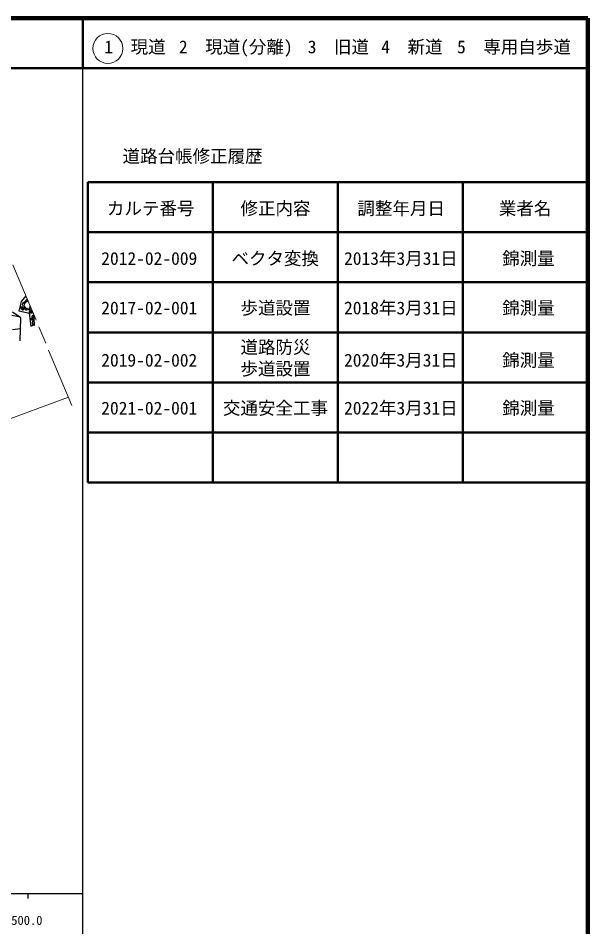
# Model space of a CAD drawing. Units: millimetres, scale not verified, with parts at other scales. Extents: x 40000 to 680000, y 20000 to 380000.
# Drawn here: x 566100 to 680000, y 198357 to 380000 of the extents above; entities that cross this region are included whole.
import ezdxf
from ezdxf.enums import TextEntityAlignment as Align

# ---------------------------------------------------------------- set-up
doc = ezdxf.new("R2010")
doc.units = ezdxf.units.MM
doc.header["$LTSCALE"] = 1000
doc.linetypes.add('CHAIN', pattern=[18.5, 12, -1.5, 3.5, -1.5])
for name, color, linetype, lineweight in [('M-BGD', 7, 'Continuous', 25), ('M-BMK', 2, 'CHAIN', 13), ('M-STR-HTXT', 7, 'Continuous', 13), ('M-TTL', 2, 'Continuous', 140), ('M-TTL-BAND', 7, 'Continuous', 25), ('M-TTL-FRAM', 2, 'Continuous', 50), ('M-TTL-LINE', 7, 'Continuous', 50), ('M-TTL-TXT', 7, 'Continuous', 13)]:
    doc.layers.add(name, color=color, linetype=linetype, lineweight=lineweight)
doc.styles.add('ＭＳ ゴシック', font='')
doc.styles.get('ＭＳ ゴシック').set_extended_font_data('MS Gothic')

msp = doc.modelspace()

# ---------------------------------------------------------------- linework, layer by layer
at = {"layer": 'M-BGD'}
for p, q in [((566676, 323383), (566207, 321514)), ((567639, 324502), (566676, 323383)), ((567336, 323282), (567425, 323377)), ((567425, 323377), (567511, 323439)), ((567511, 323439), (567621, 323428)), ((567621, 323428), (567757, 323401)), ((567696, 323652), (567753, 323731)), ((567718, 323537), (567696, 323652)), ((567757, 323401), (567718, 323537)), ((567753, 323731), (567897, 323886)), ((567871, 323353), (567827, 323306)), ((568051, 323521), (567871, 323353)), ((567935, 323596), (567902, 323494)), ((566207, 321514), (568369, 321060)), ((566617, 322222), (566629, 322415)), ((566668, 321997), (566617, 322222)), ((566856, 321843), (566668, 321997)), ((566755, 321993), (566804, 322164)), ((566813, 321778), (566755, 321993)), ((566804, 322164), (566871, 322292)), ((566973, 321629), (566813, 321778)), ((566836, 322269), (566906, 322154)), ((567021, 321806), (566856, 321843)), ((566871, 322292), (567011, 322346)), ((566906, 322154), (567056, 322121)), ((566965, 322665), (566986, 322797)), ((567062, 322538), (566965, 322665)), ((567144, 321550), (566973, 321629)), ((566986, 322797), (567032, 322956)), ((567011, 322346), (567194, 322397)), ((567158, 321794), (567021, 321806)), ((567032, 322956), (567193, 323129)), ((567098, 322063), (567055, 321916)), ((567055, 321916), (567110, 321792)), ((567056, 322121), (567202, 322154)), ((567194, 322397), (567062, 322538)), ((567192, 322165), (567098, 322063)), ((567281, 321901), (567158, 321794)), ((567193, 323129), (567415, 323164)), ((567418, 322045), (567281, 321901)), ((567284, 322249), (567394, 322216)), ((567330, 322887), (567289, 322744)), ((567289, 322744), (567312, 322600)), ((567303, 323121), (567336, 323282)), ((567358, 322971), (567303, 323121)), ((567337, 322326), (567303, 322193)), ((567447, 322948), (567330, 322887)), ((567361, 322409), (567337, 322326)), ((567444, 322862), (567358, 322971)), ((567400, 322514), (567361, 322409)), ((567394, 322216), (567481, 322197)), ((567415, 323164), (567602, 323141)), ((567481, 321862), (567418, 322045)), ((567481, 322197), (567619, 322171)), ((567546, 321721), (567481, 321862)), ((567507, 323131), (567502, 323032)), ((567584, 323214), (567507, 323131)), ((567681, 321661), (567546, 321721)), ((567679, 323249), (567584, 323214)), ((567655, 322058), (567766, 321969)), ((567859, 321622), (567681, 321661)), ((567827, 323306), (567761, 323231)), ((567766, 321969), (567919, 321935)), ((568076, 321696), (567859, 321622)), ((567919, 321935), (568042, 321999)), ((568218, 321869), (568076, 321696)), ((568288, 322050), (568218, 321869)), ((568369, 321060), (568490, 322474)), ((568568, 321460), (568606, 321566)), ((568606, 321566), (568709, 321624)), ((568638, 321866), (568639, 321947)), ((568699, 321806), (568638, 321866)), ((568709, 321624), (568825, 321675)), ((564853, 320621), (566213, 320391)), ((566636, 320103), (564958, 321245)), ((566531, 315496), (566636, 320103)), ((568705, 318381), (568369, 321060)), ((568549, 321322), (568568, 321460)), ((568619, 321161), (568549, 321322)), ((568759, 321063), (568619, 321161)), ((568901, 321021), (568759, 321063)), ((568808, 321414), (568791, 321295)), ((568791, 321295), (568848, 321205)), ((568844, 321467), (568808, 321414)), ((568859, 320363), (568829, 320237)), ((568829, 320237), (568840, 320075)), ((568840, 320075), (568889, 319954)), ((568914, 320483), (568859, 320363)), ((568889, 319954), (568960, 319844)), ((569022, 320593), (568914, 320483)), ((568960, 319844), (569082, 319750)), ((568981, 321146), (569012, 321071)), ((569119, 320663), (569022, 320593)), ((569082, 319750), (569189, 319697)), ((569230, 320709), (569119, 320663)), ((569189, 319697), (569312, 319664)), ((569387, 318616), (569239, 320689)), ((564989, 317781), (566587, 317955)), ((568934, 319315), (568904, 319189)), ((568904, 319189), (568916, 319027)), ((568916, 319027), (568964, 318907)), ((568989, 319435), (568934, 319315)), ((568964, 318907), (569035, 318796)), ((569097, 319546), (568989, 319435)), ((569035, 318796), (569157, 318702)), ((569195, 319616), (569097, 319546)), ((569157, 318702), (569264, 318649)), ((569312, 319664), (569195, 319616)), ((569264, 318649), (569387, 318616))]:
    msp.add_line(p, q, dxfattribs=at)
for centre in [(568612, 321202), (568719, 319792), (569045, 320171), (569152, 318761)]:
    msp.add_circle(centre, 149, dxfattribs=at)
for centre, start, end in [((568938, 321581), 174.31323, 231.91779), ((568286, 320822), 325.73254, 48.53787), ((569370, 320550), 169.45776, 219.71722), ((568826, 318381), 34.21008, 151.0213), ((569477, 319140), 152.56946, 215.63806)]:
    msp.add_arc(centre, 149, start, end, dxfattribs=at)
at = {"layer": 'M-BMK'}
msp.add_line((576831, 302593), (549904, 366774), dxfattribs=at)
at = {"layer": 'M-STR-HTXT'}
msp.add_line((338398, 217005), (576154, 304206), dxfattribs=at)
at = {"layer": 'M-TTL'}
for p, q in [((680000, 380000), (40000, 380000)), ((680000, 20000), (680000, 380000))]:
    msp.add_line(p, q, dxfattribs=at)
at = {"layer": 'M-TTL-BAND'}
for p, q in [((579000, 20000), (579000, 370000)), ((40000, 205000), (579000, 205000)), ((568000, 205000), (568000, 204000))]:
    msp.add_line(p, q, dxfattribs=at)
at = {"layer": 'M-TTL-FRAM'}
for p, q in [((580000, 347197), (580000, 287197)), ((580000, 347197), (680000, 347197)), ((580000, 287197), (680000, 287197))]:
    msp.add_line(p, q, dxfattribs=at)
at = {"layer": 'M-TTL-LINE'}
for p, q in [((579000, 380000), (579000, 370000)), ((40000, 370000), (680000, 370000)), ((605000, 347197), (605000, 287197)), ((630000, 347197), (630000, 287197)), ((655000, 347197), (655000, 287197)), ((580000, 337197), (680000, 337197)), ((580000, 327197), (680000, 327197)), ((580000, 317197), (680000, 317197)), ((580000, 307197), (680000, 307197)), ((580000, 297197), (680000, 297197))]:
    msp.add_line(p, q, dxfattribs=at)
at = {"layer": 'M-TTL-TXT'}
msp.add_circle((584031, 373958), 3000, dxfattribs=at)

# ---------------------------------------------------------------- texts
at = {"layer": 'M-TTL-BAND', "style": 'ＭＳ ゴシック'}
msp.add_text('500.0', height=1833, dxfattribs=at).set_placement((564719, 198195), align=Align.BOTTOM_LEFT)
at = {"layer": 'M-TTL-TXT', "style": 'ＭＳ ゴシック'}
for s, p in [('1\u3000現道', (583323, 372208)), ('2\u3000現道(分離)', (598244, 372208)), ('3\u3000旧道', (623996, 372208)), ('4\u3000新道', (638699, 372208)), ('5\u3000専用自歩道', (653853, 372208)), ('道路台帳修正履歴', (586968, 350363)), ('カルテ番号', (583846, 339923)), ('修正内容', (610544, 339923)), ('調整年月日', (633926, 339923)), ('業者名', (662202, 339923)), ('2012-02-009', (582710, 329914)), ('ベクタ変換', (608750, 329914)), ('2013年3月31日', (631255, 329914)), ('錦測量', (662875, 329914)), ('2017-02-001', (582710, 320020)), ('歩道設置', (610544, 320020)), ('2018年3月31日', (631255, 320020)), ('錦測量', (662875, 320020)), ('道路防災', (610544, 312177)), ('2019-02-002', (582710, 309576)), ('2020年3月31日', (631255, 309576)), ('錦測量', (662875, 309576)), ('歩道設置', (610544, 307862)), ('交通安全工事', (607044, 300001)), ('2022年3月31日', (631255, 300001)), ('錦測量', (662875, 300001)), ('2021-02-001', (582710, 300001))]:
    msp.add_text(s, height=2566, dxfattribs=at).set_placement(p, align=Align.BOTTOM_LEFT)

doc.saveas('drawing.dxf')
